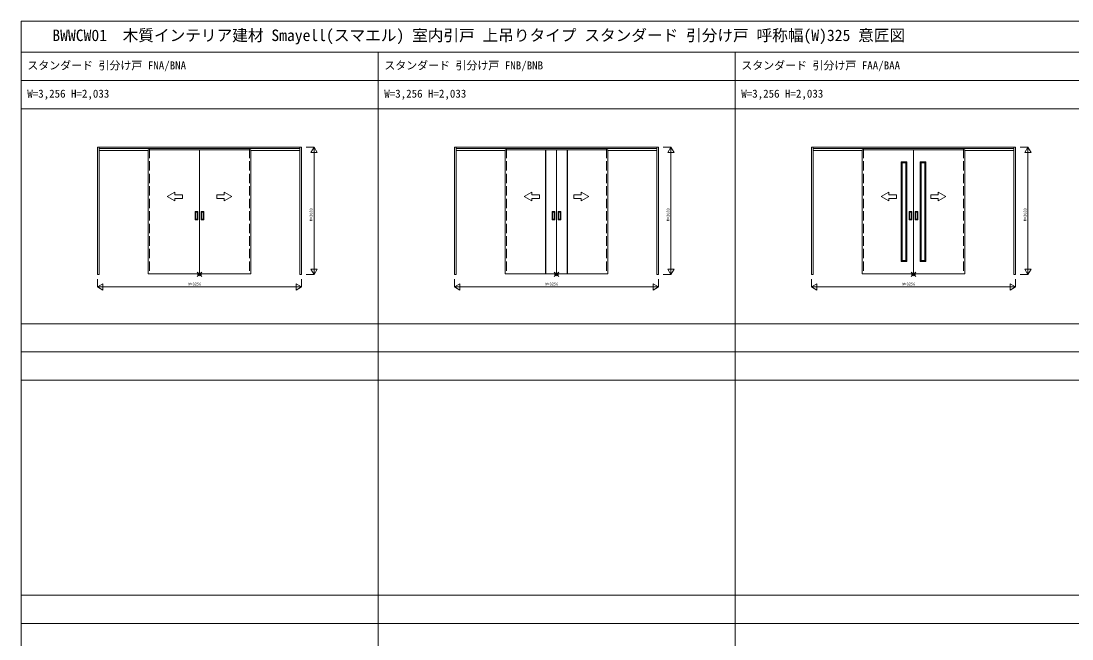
# Model space of a CAD drawing. Units: millimetres, scale not verified. Extents: x -14341 to 14341, y -10000 to 10000.
# Drawn here: x -14341 to 2440, y 130 to 10000 of the extents above; entities that cross this region are included whole.
import ezdxf
from ezdxf.enums import TextEntityAlignment as Align

# ---------------------------------------------------------------- set-up
doc = ezdxf.new("R2010")
doc.units = ezdxf.units.MM
doc.header["$LTSCALE"] = 50
doc.linetypes.add('USER2', pattern=[4, 3, -1])
doc.layers.add('0-0_0', color=7, linetype='Continuous')
for name, color, linetype, lineweight in [('0-1_YKK_F1', 7, 'Continuous', 18), ('0-2_YKK_IN', 1, 'Continuous', 18), ('0-3_YKK_A1', 4, 'Continuous', 18), ('0-4_YKK_N1', 2, 'Continuous', 18)]:
    doc.layers.add(name, color=color, linetype=linetype, lineweight=lineweight)
doc.styles.add('ＭＳ ゴシック', font='')
doc.styles.get('ＭＳ ゴシック').set_extended_font_data('MS Gothic')

msp = doc.modelspace()

# ---------------------------------------------------------------- linework, layer by layer
at = {"layer": '0-1_YKK_F1'}
for p, q in [((-14340.51, -10000), (-14340.51, 10000)), ((-14340.51, 10000), (14340.51, 10000)), ((-14340.51, 9500), (14159.49, 9500)), ((-8640.51, -10000), (-8640.51, 9500)), ((-2940.51, -10000), (-2940.51, 9500)), ((-14340.51, 9050), (14159.49, 9050)), ((-14340.51, 8600), (14159.49, 8600)), ((-14340.51, 5165), (14159.49, 5165)), ((-14340.51, 4715), (14159.49, 4715)), ((-14340.51, 4265), (14159.49, 4265)), ((-14340.51, 830), (14159.49, 830)), ((-14340.51, 380), (14159.49, 380))]:
    msp.add_line(p, q, dxfattribs=at)
at = {"layer": '0-2_YKK_IN'}
for p, q in [((-11525.86, 5917.14), (-11455.15, 5987.86)), ((-11525.86, 5987.86), (-11455.15, 5917.14)), ((-5825.86, 5917.14), (-5755.15, 5987.86)), ((-5825.86, 5987.86), (-5755.15, 5917.14)), ((-125.86, 5917.14), (-55.15, 5987.86)), ((-125.86, 5987.86), (-55.15, 5917.14))]:
    msp.add_line(p, q, dxfattribs=at)
for centre in [(-11490.51, 5952.5), (-5790.51, 5952.5), (-90.51, 5952.5)]:
    msp.add_circle(centre, 25, dxfattribs=at)
at = {"layer": '0-3_YKK_A1'}
for p, q in [((-13094.51, 7985.5), (-13094.51, 5952.5)), ((-13094.51, 7961.5), (-9886.51, 7961.5)), ((-13094.51, 7931.5), (-12312.51, 7931.5)), ((-12312.51, 5961.5), (-12312.51, 7941.5)), ((-10668.51, 5961.5), (-10668.51, 7941.5)), ((-10668.51, 7931.5), (-9886.51, 7931.5)), ((-9886.51, 5952.5), (-9886.51, 7985.5)), ((-7394.51, 7985.5), (-7394.51, 5952.5)), ((-7394.51, 7961.5), (-4186.51, 7961.5)), ((-7394.51, 7931.5), (-6612.51, 7931.5)), ((-5964.51, 7941.5), (-5964.51, 5961.5)), ((-5960.51, 7941.5), (-5960.51, 5961.5)), ((-5792.51, 5961.5), (-5792.51, 7941.5)), ((-5788.51, 5961.5), (-5788.51, 7941.5)), ((-5620.51, 7941.5), (-5620.51, 5961.5)), ((-5616.51, 7941.5), (-5616.51, 5961.5)), ((-4968.51, 7931.5), (-4186.51, 7931.5)), ((-4186.51, 5952.5), (-4186.51, 7985.5)), ((-1694.51, 7985.5), (-1694.51, 5952.5)), ((-1694.51, 7961.5), (1513.49, 7961.5)), ((-1694.51, 7931.5), (-912.51, 7931.5)), ((-92.51, 5961.5), (-92.51, 7941.5)), ((-88.51, 5961.5), (-88.51, 7941.5)), ((731.49, 7931.5), (1513.49, 7931.5)), ((1513.49, 5952.5), (1513.49, 7985.5)), ((-287.01, 7753), (-287.01, 6157)), ((-195.01, 7753), (-287.01, 7753)), ((-271.01, 7737), (-287.01, 7753)), ((-271.01, 7737), (-271.01, 6173)), ((-211.01, 7737), (-271.01, 7737)), ((-211.01, 7737), (-195.01, 7753)), ((13.99, 7753), (105.99, 7753)), ((29.99, 7737), (13.99, 7753)), ((29.99, 7737), (89.99, 7737)), ((89.99, 7737), (105.99, 7753)), ((89.99, 7737), (89.99, 6173)), ((105.99, 7753), (105.99, 6157)), ((-12004.51, 7195.91), (-11884.51, 7265.19)), ((-11884.51, 7225.91), (-11884.51, 7265.19)), ((-10976.5, 7195.91), (-11096.5, 7265.19)), ((-11096.5, 7225.91), (-11096.5, 7265.19)), ((-6304.51, 7195.91), (-6184.51, 7265.19)), ((-6184.51, 7225.91), (-6184.51, 7265.19)), ((-5276.5, 7195.91), (-5396.5, 7265.19)), ((-5396.5, 7225.91), (-5396.5, 7265.19)), ((-604.51, 7195.91), (-484.51, 7265.19)), ((-484.51, 7225.91), (-484.51, 7265.19)), ((423.5, 7195.91), (303.5, 7265.19)), ((303.5, 7225.91), (303.5, 7265.19)), ((-12004.51, 7195.91), (-11884.51, 7126.63)), ((-11884.51, 7126.63), (-11884.51, 7165.91)), ((-10976.5, 7195.91), (-11096.5, 7126.63)), ((-11096.5, 7126.63), (-11096.5, 7165.91)), ((-6304.51, 7195.91), (-6184.51, 7126.63)), ((-6184.51, 7126.63), (-6184.51, 7165.91)), ((-5276.5, 7195.91), (-5396.5, 7126.63)), ((-5396.5, 7126.63), (-5396.5, 7165.91)), ((-604.51, 7195.91), (-484.51, 7126.63)), ((-484.51, 7126.63), (-484.51, 7165.91)), ((423.5, 7195.91), (303.5, 7126.63)), ((303.5, 7126.63), (303.5, 7165.91)), ((-11561.51, 6826.5), (-11561.51, 6954.5)), ((-11560.51, 6955.5), (-11520.51, 6955.5)), ((-11555.51, 6944.5), (-11555.51, 6836.5)), ((-11526.51, 6945.5), (-11554.51, 6945.5)), ((-11525.51, 6836.5), (-11525.51, 6944.5)), ((-11519.51, 6826.5), (-11519.51, 6954.5)), ((-11461.51, 6826.5), (-11461.51, 6954.5)), ((-11420.51, 6955.5), (-11460.51, 6955.5)), ((-11455.51, 6836.5), (-11455.51, 6944.5)), ((-11454.51, 6945.5), (-11426.51, 6945.5)), ((-11425.51, 6944.5), (-11425.51, 6836.5)), ((-11419.51, 6826.5), (-11419.51, 6954.5)), ((-5861.51, 6826.5), (-5861.51, 6954.5)), ((-5860.51, 6955.5), (-5820.51, 6955.5)), ((-5855.51, 6944.5), (-5855.51, 6836.5)), ((-5826.51, 6945.5), (-5854.51, 6945.5)), ((-5825.51, 6836.5), (-5825.51, 6944.5)), ((-5819.51, 6826.5), (-5819.51, 6954.5)), ((-5761.51, 6826.5), (-5761.51, 6954.5)), ((-5720.51, 6955.5), (-5760.51, 6955.5)), ((-5755.51, 6836.5), (-5755.51, 6944.5)), ((-5754.51, 6945.5), (-5726.51, 6945.5)), ((-5725.51, 6944.5), (-5725.51, 6836.5)), ((-5719.51, 6826.5), (-5719.51, 6954.5)), ((-161.51, 6826.5), (-161.51, 6954.5)), ((-160.51, 6955.5), (-120.51, 6955.5)), ((-155.51, 6944.5), (-155.51, 6836.5)), ((-126.51, 6945.5), (-154.51, 6945.5)), ((-125.51, 6836.5), (-125.51, 6944.5)), ((-119.51, 6826.5), (-119.51, 6954.5)), ((-61.51, 6826.5), (-61.51, 6954.5)), ((-20.51, 6955.5), (-60.51, 6955.5)), ((-55.51, 6836.5), (-55.51, 6944.5)), ((-54.51, 6945.5), (-26.51, 6945.5)), ((-25.51, 6944.5), (-25.51, 6836.5)), ((-19.51, 6826.5), (-19.51, 6954.5)), ((-11560.51, 6825.5), (-11520.51, 6825.5)), ((-11554.51, 6835.5), (-11526.51, 6835.5)), ((-11420.51, 6825.5), (-11460.51, 6825.5)), ((-11426.51, 6835.5), (-11454.51, 6835.5)), ((-5860.51, 6825.5), (-5820.51, 6825.5)), ((-5854.51, 6835.5), (-5826.51, 6835.5)), ((-5720.51, 6825.5), (-5760.51, 6825.5)), ((-5726.51, 6835.5), (-5754.51, 6835.5)), ((-160.51, 6825.5), (-120.51, 6825.5)), ((-154.51, 6835.5), (-126.51, 6835.5)), ((-20.51, 6825.5), (-60.51, 6825.5)), ((-26.51, 6835.5), (-54.51, 6835.5)), ((-271.01, 6173), (-287.01, 6157)), ((-211.01, 6173), (-195.01, 6157)), ((29.99, 6173), (13.99, 6157)), ((89.99, 6173), (105.99, 6157)), ((-13094.51, 5952.5), (-13118.51, 5952.5)), ((-13118.51, 5952.5), (-13094.51, 5952.5)), ((-11492.51, 5961.5), (-12312.51, 5961.5)), ((-11488.51, 5961.5), (-10668.51, 5961.5)), ((-9862.51, 5952.5), (-9886.51, 5952.5)), ((-7394.51, 5952.5), (-7418.51, 5952.5)), ((-7418.51, 5952.5), (-7394.51, 5952.5)), ((-6612.51, 5961.5), (-5792.51, 5961.5)), ((-4968.51, 5961.5), (-5788.51, 5961.5)), ((-4162.51, 5952.5), (-4186.51, 5952.5)), ((-1694.51, 5952.5), (-1718.51, 5952.5)), ((-1718.51, 5952.5), (-1694.51, 5952.5)), ((-912.51, 5961.5), (-92.51, 5961.5)), ((731.49, 5961.5), (-88.51, 5961.5)), ((1537.49, 5952.5), (1513.49, 5952.5))]:
    msp.add_line(p, q, dxfattribs=at)
at = {"layer": '0-3_YKK_A1', "linetype": 'USER2'}
for p, q in [((-12288.51, 7961.5), (-12288.51, 5961.5)), ((-10692.51, 7961.5), (-10692.51, 5961.5)), ((-6588.51, 7961.5), (-6588.51, 5961.5)), ((-4992.51, 7961.5), (-4992.51, 5961.5)), ((-888.51, 7961.5), (-888.51, 5961.5)), ((707.49, 7961.5), (707.49, 5961.5))]:
    msp.add_line(p, q, dxfattribs=at)
at = {"layer": '0-3_YKK_A1'}
for points in [[(-9886.51, 5952.5), (-9862.51, 5952.5), (-9862.51, 7985.5), (-13118.51, 7985.5), (-13118.51, 5952.5)], [(-12312.51, 7941.5), (-11492.51, 7941.5), (-11492.51, 5961.5)], [(-10668.51, 7941.5), (-11488.51, 7941.5), (-11488.51, 5961.5)], [(-4186.51, 5952.5), (-4162.51, 5952.5), (-4162.51, 7985.5), (-7418.51, 7985.5), (-7418.51, 5952.5)], [(-5792.51, 7941.5), (-6612.51, 7941.5), (-6612.51, 5961.5)], [(-5788.51, 7941.5), (-4968.51, 7941.5), (-4968.51, 5961.5)], [(1513.49, 5952.5), (1537.49, 5952.5), (1537.49, 7985.5), (-1718.51, 7985.5), (-1718.51, 5952.5)], [(-92.51, 7941.5), (-912.51, 7941.5), (-912.51, 5961.5)], [(-88.51, 7941.5), (731.49, 7941.5), (731.49, 5961.5)], [(-287.01, 6157), (-195.01, 6157), (-195.01, 7753)], [(-271.01, 6173), (-211.01, 6173), (-211.01, 7737)], [(105.99, 6157), (13.99, 6157), (13.99, 7753)], [(89.99, 6173), (29.99, 6173), (29.99, 7737)], [(-11884.51, 7225.91), (-11764.51, 7225.91), (-11764.51, 7165.91), (-11884.51, 7165.91)], [(-11096.5, 7225.91), (-11216.5, 7225.91), (-11216.5, 7165.91), (-11096.5, 7165.91)], [(-6184.51, 7225.91), (-6064.51, 7225.91), (-6064.51, 7165.91), (-6184.51, 7165.91)], [(-5396.5, 7225.91), (-5516.5, 7225.91), (-5516.5, 7165.91), (-5396.5, 7165.91)], [(-484.51, 7225.91), (-364.51, 7225.91), (-364.51, 7165.91), (-484.51, 7165.91)], [(303.5, 7225.91), (183.5, 7225.91), (183.5, 7165.91), (303.5, 7165.91)]]:
    msp.add_lwpolyline(points, dxfattribs=at)
for centre, start, end in [((-11560.51, 6954.5), 90, 180), ((-11554.51, 6944.5), 90, 180), ((-11526.51, 6944.5), 360, 90), ((-11520.51, 6954.5), 0, 90), ((-11460.51, 6954.5), 90, 180), ((-11454.51, 6944.5), 90, 180), ((-11426.51, 6944.5), 0, 90), ((-11420.51, 6954.5), 0, 90), ((-5860.51, 6954.5), 90, 180), ((-5854.51, 6944.5), 90, 180), ((-5826.51, 6944.5), 360, 90), ((-5820.51, 6954.5), 0, 90), ((-5760.51, 6954.5), 90, 180), ((-5754.51, 6944.5), 90, 180), ((-5726.51, 6944.5), 0, 90), ((-5720.51, 6954.5), 0, 90), ((-160.51, 6954.5), 90, 180), ((-154.51, 6944.5), 90, 180), ((-126.51, 6944.5), 360, 90), ((-120.51, 6954.5), 0, 90), ((-60.51, 6954.5), 90, 180), ((-54.51, 6944.5), 90, 180), ((-26.51, 6944.5), 0, 90), ((-20.51, 6954.5), 0, 90), ((-11560.51, 6826.5), 180, 270), ((-11554.51, 6836.5), 180, 270), ((-11526.51, 6836.5), 270, 360), ((-11520.51, 6826.5), 270, 0), ((-11460.51, 6826.5), 180, 270), ((-11454.51, 6836.5), 180, 270), ((-11426.51, 6836.5), 270, 0), ((-11420.51, 6826.5), 270, 0), ((-5860.51, 6826.5), 180, 270), ((-5854.51, 6836.5), 180, 270), ((-5826.51, 6836.5), 270, 360), ((-5820.51, 6826.5), 270, 0), ((-5760.51, 6826.5), 180, 270), ((-5754.51, 6836.5), 180, 270), ((-5726.51, 6836.5), 270, 0), ((-5720.51, 6826.5), 270, 0), ((-160.51, 6826.5), 180, 270), ((-154.51, 6836.5), 180, 270), ((-126.51, 6836.5), 270, 360), ((-120.51, 6826.5), 270, 0), ((-60.51, 6826.5), 180, 270), ((-54.51, 6836.5), 180, 270), ((-26.51, 6836.5), 270, 0), ((-20.51, 6826.5), 270, 0)]:
    msp.add_arc(centre, 1, start, end, dxfattribs=at)
at = {"layer": '0-4_YKK_N1'}
for p, q in [((-9787.51, 7985.5), (-9662.51, 7985.5)), ((-9712.51, 7898.9), (-9612.51, 7898.9)), ((-9662.51, 7985.5), (-9662.51, 5952.5)), ((-4087.51, 7985.5), (-3962.51, 7985.5)), ((-4012.51, 7898.9), (-3912.51, 7898.9)), ((-3962.51, 7985.5), (-3962.51, 5952.5)), ((1612.49, 7985.5), (1737.49, 7985.5)), ((1687.49, 7898.9), (1787.49, 7898.9)), ((1737.49, 7985.5), (1737.49, 5952.5)), ((-9862.51, 5877.5), (-9862.51, 5752.5)), ((-9787.51, 5952.5), (-9662.51, 5952.5)), ((-9712.51, 6039.1), (-9612.51, 6039.1)), ((-4162.51, 5877.5), (-4162.51, 5752.5)), ((-4087.51, 5952.5), (-3962.51, 5952.5)), ((-4012.51, 6039.1), (-3912.51, 6039.1)), ((1537.49, 5877.5), (1537.49, 5752.5)), ((1612.49, 5952.5), (1737.49, 5952.5)), ((1687.49, 6039.1), (1787.49, 6039.1)), ((-13118.51, 5752.5), (-13031.91, 5802.5)), ((-13118.51, 5752.5), (-13031.91, 5702.5)), ((-13031.91, 5802.5), (-13031.91, 5702.5)), ((-9949.11, 5802.5), (-9862.51, 5752.5)), ((-7418.51, 5752.5), (-7331.91, 5802.5)), ((-7418.51, 5752.5), (-7331.91, 5702.5)), ((-7331.91, 5802.5), (-7331.91, 5702.5)), ((-4249.11, 5802.5), (-4162.51, 5752.5)), ((-1718.51, 5752.5), (-1631.91, 5802.5)), ((-1718.51, 5752.5), (-1631.91, 5702.5)), ((-1631.91, 5802.5), (-1631.91, 5702.5)), ((1450.89, 5802.5), (1537.49, 5752.5))]:
    msp.add_line(p, q, dxfattribs=at)
for points in [[(-9712.51, 7898.9), (-9662.51, 7985.5), (-9612.51, 7898.9)], [(-4012.51, 7898.9), (-3962.51, 7985.5), (-3912.51, 7898.9)], [(1687.49, 7898.9), (1737.49, 7985.5), (1787.49, 7898.9)], [(-13118.51, 5877.5), (-13118.51, 5752.5), (-9862.51, 5752.5)], [(-9712.51, 6039.1), (-9662.51, 5952.5), (-9612.51, 6039.1)], [(-7418.51, 5877.5), (-7418.51, 5752.5), (-4162.51, 5752.5)], [(-4012.51, 6039.1), (-3962.51, 5952.5), (-3912.51, 6039.1)], [(-1718.51, 5877.5), (-1718.51, 5752.5), (1537.49, 5752.5)], [(1687.49, 6039.1), (1737.49, 5952.5), (1787.49, 6039.1)], [(-9949.11, 5802.5), (-9949.11, 5702.5), (-9862.51, 5752.5)], [(-4249.11, 5802.5), (-4249.11, 5702.5), (-4162.51, 5752.5)], [(1450.89, 5802.5), (1450.89, 5702.5), (1537.49, 5752.5)]]:
    msp.add_lwpolyline(points, dxfattribs=at)

# ---------------------------------------------------------------- texts
at = {"layer": '0-0_0', "style": 'ＭＳ ゴシック'}
for s, height, p in [('BWWCW01  木質インテリア建材 Smayell(スマエル) 室内引戸 上吊りタイプ スタンダード 引分け戸 呼称幅(W)325 意匠図', 183.3, (-13840.51, 9625)), ('スタンダード 引分け戸 FNA/BNA', 128.3, (-14240.51, 9187.5)), ('スタンダード 引分け戸 FNB/BNB', 128.3, (-8540.51, 9187.5)), ('スタンダード 引分け戸 FAA/BAA', 128.3, (-2840.51, 9187.5)), ('W=3,256 H=2,033', 128.3, (-14240.51, 8737.5)), ('W=3,256 H=2,033', 128.3, (-8540.51, 8737.5)), ('W=3,256 H=2,033', 128.3, (-2840.51, 8737.5))]:
    msp.add_text(s, height=height, dxfattribs=at).set_placement(p, align=Align.BOTTOM_LEFT)
at = {"layer": '0-4_YKK_N1', "color": 7, "style": 'ＭＳ ゴシック'}
for p in [(-9674.51, 6804), (-3974.51, 6804), (1725.49, 6804)]:
    msp.add_text('H=2033', height=43.99, rotation=90, dxfattribs=at).set_placement(p, align=Align.BOTTOM_LEFT)
for p in [(-11670.51, 5764.5), (-5970.51, 5764.5), (-270.51, 5764.5)]:
    msp.add_text('W=3256', height=43.99, dxfattribs=at).set_placement(p, align=Align.BOTTOM_LEFT)

doc.saveas('drawing.dxf')
